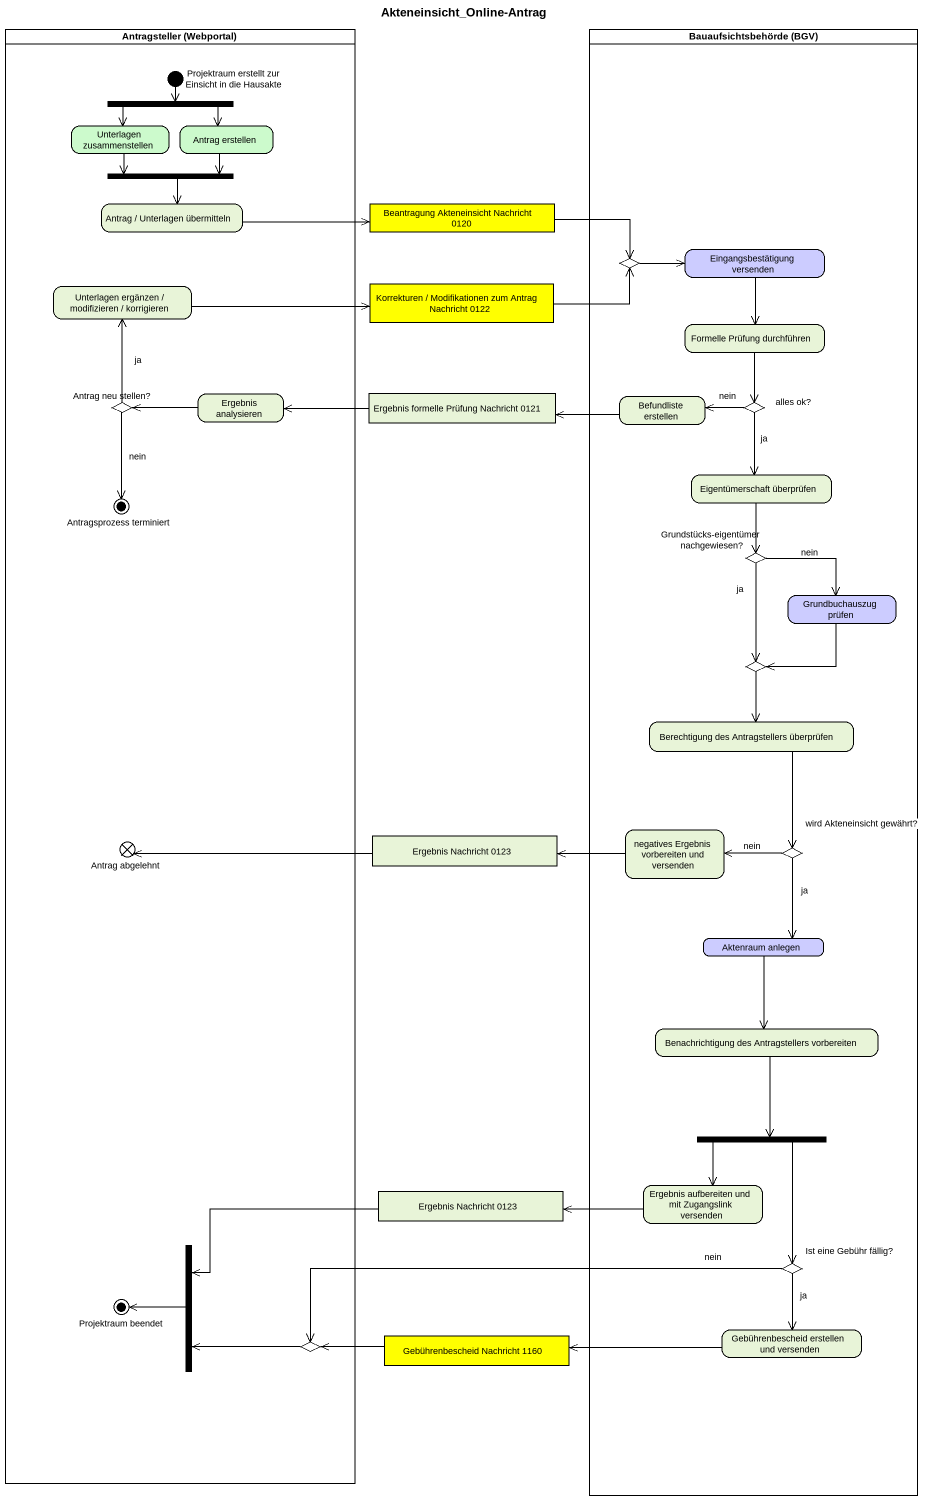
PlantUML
@startuml
title Akteneinsicht_Online-Antrag
hide empty description
state "Antragsteller (Webportal)" as Antragsteller_Webportal <<partition>> {
  state "Projektraum erstellt zur Einsicht in die Hausakte" as Projektraum_erstellt_zur <<start>>
  state fork1 <<fork>>
  state "Unterlagen zusammenstellen" as Unterlagen_zusammenstellen #CCFACC
  state "Antrag erstellen" as Antrag_erstellen #CCFACC
  state fork2 <<join>>
  state "Antrag / Unterlagen übermitteln" as Antrag_Unterlagen
  state "Unterlagen ergänzen / modifizieren / korrigieren" as Unterlagen_ergänzen
  state "Antrag neu stellen?" as Antrag_neu_stellen <<choice>>
  state "Ergebnis analysieren" as Ergebnis_analysieren
  state "Antragsprozess terminiert" as Antragsprozess_terminiert <<end>>
  state "Antrag abgelehnt" as Antrag_abgelehnt <<end>>
  state fork4 <<join>>
  state "Projektraum beendet" as Projektraum_beendet <<end>>
  state choice3 <<choice>>
}
state "Bauaufsichtsbehörde (BGV)" as Bauaufsichtsbehörde_BGV <<partition>> {
  state choice1 <<choice>>
  state "Eingangsbestätigung versenden" as Eingangsbestätigung #CCCCFF
  state "Formelle Prüfung durchführen" as Formelle_Prüfung_durchführen
  state "Befundliste erstellen" as Befundliste_erstellen
  state "alles ok?" as alles_ok <<choice>>
  state "Eigentümerschaft überprüfen" as Eigentümerschaft_überprüfen
  state "Grundstücks-eigentümer nachgewiesen?" as Grundstücks_eigentümer <<choice>>
  state "Grundbuchauszug prüfen" as Grundbuchauszug_prüfen #CCCCFF
  state choice2 <<choice>>
  state "Berechtigung des Antragstellers überprüfen" as Berechtigung_des
  state "negatives Ergebnis vorbereiten und versenden" as negatives_Ergebnis
  state "wird Akteneinsicht gewährt?" as wird_Akteneinsicht_gewährt <<choice>>
  state "Aktenraum anlegen" as Aktenraum_anlegen #CCCCFF
  state "Benachrichtigung des Antragstellers vorbereiten" as Benachrichtigung_des
  state fork3 <<fork>>
  state "Ergebnis aufbereiten und mit Zugangslink versenden" as Ergebnis_aufbereiten_und
  state "Ist eine Gebühr fällig?" as Ist_eine_Gebühr_fällig <<choice>>
  state "Gebührenbescheid erstellen und versenden" as Gebührenbescheid_erstellen
}
state "Beantragung Akteneinsicht Nachricht 0120" as Beantragung_Akteneinsicht <<object>> #FFFF00
state "Korrekturen / Modifikationen zum Antrag Nachricht 0122" as Korrekturen_Modifikationen <<object>> #FFFF00
state "Ergebnis formelle Prüfung Nachricht 0121" as Ergebnis_formelle_Prüfung <<object>>
state "Ergebnis Nachricht 0123" as Ergebnis_Nachricht_0123 <<object>>
state "Ergebnis Nachricht 0123" as Ergebnis_Nachricht_0123_2 <<object>>
state "Gebührenbescheid Nachricht 1160" as Gebührenbescheid_Nachricht <<object>> #FFFF00
Projektraum_erstellt_zur --> fork1
fork1 --> Unterlagen_zusammenstellen
fork1 --> Antrag_erstellen
Unterlagen_zusammenstellen --> fork2
Antrag_erstellen --> fork2
fork2 --> Antrag_Unterlagen
Antrag_Unterlagen -right-> Beantragung_Akteneinsicht
Beantragung_Akteneinsicht -right-> choice1
choice1 -right-> Eingangsbestätigung
Eingangsbestätigung --> Formelle_Prüfung_durchführen
Unterlagen_ergänzen -right-> Korrekturen_Modifikationen
Korrekturen_Modifikationen -right-> choice1
Formelle_Prüfung_durchführen --> alles_ok
Ergebnis_formelle_Prüfung -left-> Ergebnis_analysieren
Antrag_neu_stellen -up-> Unterlagen_ergänzen : ja
Antrag_neu_stellen --> Antragsprozess_terminiert : nein
Ergebnis_analysieren -left-> Antrag_neu_stellen
Befundliste_erstellen -left-> Ergebnis_formelle_Prüfung
alles_ok -left-> Befundliste_erstellen : nein
alles_ok --> Eigentümerschaft_überprüfen : ja
Eigentümerschaft_überprüfen --> Grundstücks_eigentümer
Grundstücks_eigentümer -right-> Grundbuchauszug_prüfen : nein
Grundstücks_eigentümer --> choice2 : ja
Grundbuchauszug_prüfen --> choice2
choice2 --> Berechtigung_des
Berechtigung_des --> wird_Akteneinsicht_gewährt
Ergebnis_Nachricht_0123 -left-> Antrag_abgelehnt
negatives_Ergebnis -left-> Ergebnis_Nachricht_0123
wird_Akteneinsicht_gewährt -left-> negatives_Ergebnis : nein
wird_Akteneinsicht_gewährt --> Aktenraum_anlegen : ja
Aktenraum_anlegen --> Benachrichtigung_des
Benachrichtigung_des --> fork3
fork3 --> Ergebnis_aufbereiten_und
fork3 --> Ist_eine_Gebühr_fällig
Ergebnis_Nachricht_0123_2 -left-> fork4
Ergebnis_aufbereiten_und -left-> Ergebnis_Nachricht_0123_2
fork4 -left-> Projektraum_beendet
Ist_eine_Gebühr_fällig -left-> choice3 : nein
Ist_eine_Gebühr_fällig --> Gebührenbescheid_erstellen : ja
choice3 -left-> fork4
Gebührenbescheid_Nachricht -left-> choice3
Gebührenbescheid_erstellen -left-> Gebührenbescheid_Nachricht
@enduml
